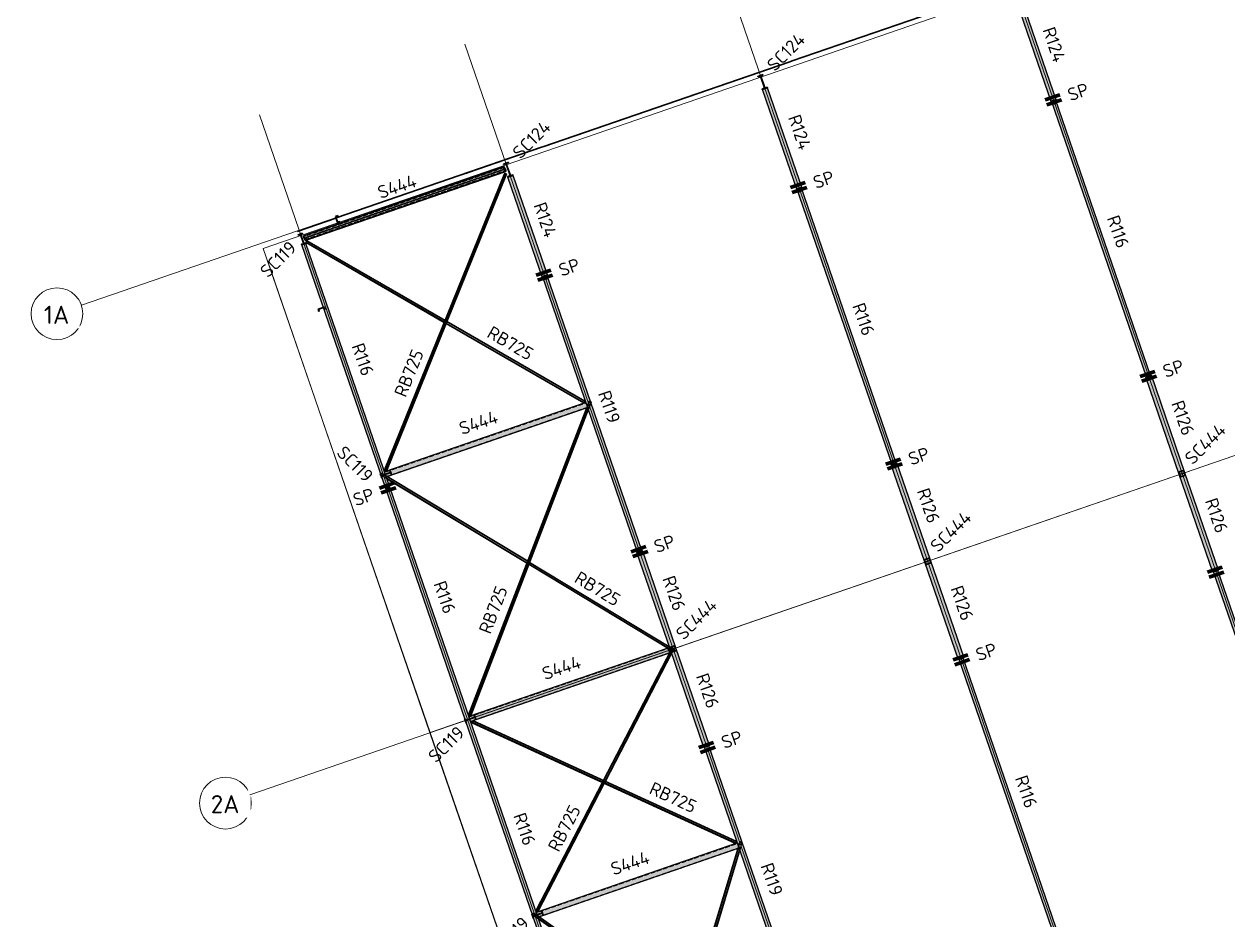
# Model space of a CAD drawing. Header units: millimetres. Extents: x 665 to 159342, y 5858 to 4035990.
# Drawn here: x 23272 to 69796, y 3969070 to 4003683 of the extents above; entities that cross this region are included whole.
import ezdxf

# ---------------------------------------------------------------- set-up
doc = ezdxf.new("R2010")
doc.units = ezdxf.units.MM
doc.linetypes.add('Dash', pattern=[7, 5, -2])
doc.linetypes.add('Hidden Half', pattern=[3, 2, -1])
for name, color, linetype, lineweight in [('A-270-M_ROOF', 132, 'Continuous', 13), ('S-280-A_COLUMN', 171, 'Continuous', 18), ('S-280-A_STRUCT_FRAME', 2, 'Continuous', 18), ('S-280-M_COLUMN', 52, 'Continuous', 13), ('S-280-M_STRUCT_FRAME', 12, 'Continuous', 13), ('S-280-MH_COLUMN', 52, 'Hidden Half', 13), ('Z-000-T_TEXT', 131, 'Continuous', 25), ('Z-030-M_GRID', 191, 'Continuous', 13), ('Z-033_T_GRIDREF', 31, 'Continuous', 13)]:
    doc.layers.add(name, color=color, linetype=linetype, lineweight=lineweight)
doc.styles.add('ISOCPEUR_2', font='isocpeur.ttf', dxfattribs={"height": 700})
doc.styles.add('ISOCPEUR_3', font='isocpeur.ttf', dxfattribs={"height": 500})

# ---------------------------------------------------------------- blocks, each defined once
blk = doc.blocks.new('25021-APA-ZZ-ZZ-M3-AR-000001_V3_rvt-1-S6_001 - UPPER ROOF FRAMING - PART 1')
at = {"layer": 'A-270-M_ROOF', "color": 253, "lineweight": 5}
for p, q in [((-2353802, 4031403), (-2459471, 3995017)), ((-2347724, 4012564), (-2453017, 3976308)), ((-2453017, 3976308), (-2459471, 3995017)), ((-2459310, 3994552), (-2453027, 3976305)), ((-2453017, 3976308), (-2453027, 3976305)), ((-2453027, 3976305), (-2446584, 3957592)), ((-2453017, 3976308), (-2446563, 3957599))]:
    blk.add_line(p, q, dxfattribs=at)
blk = doc.blocks.new('NRP_Framing-Steel-SHS - S444 - 200x200x6_0SHS-3929334-S6_001 - UPPER ROOF FRAMING - PART 1')
at = {"layer": 'S-280-M_STRUCT_FRAME', "linetype": 'Dash', "lineweight": 25}
for p, q in [((4112.5, 94), (-4097.5, 94)), ((4112.5, -94), (-4097.5, -94))]:
    blk.add_line(p, q, dxfattribs=at)
blk = doc.blocks.new('NRP_Framing-Steel-SHS - S444 - 200x200x6_0SHS-4110974-S6_001 - UPPER ROOF FRAMING - PART 1')
at = {"layer": 'S-280-M_STRUCT_FRAME', "linetype": 'Dash', "lineweight": 25}
for p, q in [((4114, 94), (-4014, 94)), ((4114, -94), (-4014, -94))]:
    blk.add_line(p, q, dxfattribs=at)
blk = doc.blocks.new('NRP_Framing-Steel-SHS - S444 - 200x200x6_0SHS-3929460-S6_001 - UPPER ROOF FRAMING - PART 1')
at = {"layer": 'S-280-M_STRUCT_FRAME', "linetype": 'Dash', "lineweight": 25}
for p, q in [((4116, 94), (-4113, 94)), ((4116, -94), (-4113, -94))]:
    blk.add_line(p, q, dxfattribs=at)
blk = doc.blocks.new('NRP_Framing-Steel-SHS - S444 - 200x200x6_0SHS-3929506-S6_001 - UPPER ROOF FRAMING - PART 1')
at = {"layer": 'S-280-M_STRUCT_FRAME', "linetype": 'Dash', "lineweight": 25}
for p, q in [((4116, 94), (-4113, 94)), ((4116, -94), (-4113, -94))]:
    blk.add_line(p, q, dxfattribs=at)
blk = doc.blocks.new('NRP_Framing-Steel-EA - RB725 - 75x75x8EA-4110800-S6_001 - UPPER ROOF FRAMING - PART 1')
at = {"layer": 'S-280-M_STRUCT_FRAME', "linetype": 'Dash', "lineweight": 35}
for points in [[(-2451391, 3976688), (-2451387, 3976696), (-2451389, 3976701), (-2451393, 3976695)], [(-2441207, 3972029), (-2441204, 3972036), (-2451387, 3976696), (-2451391, 3976688), (-2441237, 3972043)], [(-2441204, 3972036), (-2441208, 3972043), (-2451389, 3976701), (-2451385, 3976695), (-2441216, 3972042)], [(-2441206, 3972042), (-2441178, 3972102), (-2451361, 3976762), (-2451387, 3976700), (-2441208, 3972043)], [(-2441178, 3972102), (-2441178, 3972103), (-2442414, 3972668)]]:
    blk.add_hatch(color=132, dxfattribs=at).paths.add_polyline_path(points)
at = {"layer": 'S-280-M_STRUCT_FRAME', "color": 133, "lineweight": 35}
for p, q in [((-2451361, 3976763), (-2451393, 3976695)), ((-2451393, 3976695), (-2451391, 3976688)), ((-2451391, 3976688), (-2451387, 3976696)), ((-2451391, 3976688), (-2441207, 3972029)), ((-2451389, 3976701), (-2451361, 3976762)), ((-2451387, 3976696), (-2451389, 3976701)), ((-2451389, 3976701), (-2441206, 3972042)), ((-2451387, 3976696), (-2441204, 3972036)), ((-2451361, 3976762), (-2451361, 3976763)), ((-2451361, 3976763), (-2441178, 3972103)), ((-2451361, 3976762), (-2441178, 3972102)), ((-2441204, 3972036), (-2441207, 3972029)), ((-2441178, 3972102), (-2441206, 3972042)), ((-2441206, 3972042), (-2441204, 3972036)), ((-2441178, 3972103), (-2441178, 3972102))]:
    blk.add_line(p, q, dxfattribs=at)
blk = doc.blocks.new('NRP_Framing-Steel-EA - RB725 - 75x75x8EA-3939827-S6_001 - UPPER ROOF FRAMING - PART 1')
at = {"layer": 'S-280-M_STRUCT_FRAME', "linetype": 'Dash', "lineweight": 35}
for points in [[(-2454778, 3986447), (-2450130, 3997922), (-2450137, 3997925), (-2454785, 3986450), (-2454781, 3986448)], [(-2454776, 3986442), (-2450128, 3997916), (-2450130, 3997922), (-2454777, 3986444)], [(-2454714, 3986417), (-2450066, 3997891), (-2450128, 3997916), (-2454776, 3986442)], [(-2454714, 3986416), (-2454714, 3986417), (-2454776, 3986442), (-2454778, 3986447), (-2454785, 3986450), (-2454781, 3986443)]]:
    blk.add_hatch(color=132, dxfattribs=at).paths.add_polyline_path(points)
at = {"layer": 'S-280-M_STRUCT_FRAME', "color": 133, "lineweight": 35}
for p, q in [((-2450137, 3997925), (-2454785, 3986450)), ((-2450130, 3997922), (-2454778, 3986447)), ((-2450128, 3997916), (-2454776, 3986442)), ((-2450066, 3997891), (-2454714, 3986416)), ((-2450066, 3997891), (-2454714, 3986417)), ((-2450137, 3997925), (-2450130, 3997922)), ((-2450130, 3997922), (-2450128, 3997916)), ((-2450128, 3997916), (-2450066, 3997891)), ((-2450066, 3997891), (-2450066, 3997891)), ((-2454778, 3986447), (-2454785, 3986450)), ((-2454785, 3986450), (-2454783, 3986444)), ((-2454783, 3986444), (-2454714, 3986416)), ((-2454776, 3986442), (-2454778, 3986447)), ((-2454714, 3986417), (-2454776, 3986442)), ((-2454714, 3986416), (-2454714, 3986417))]:
    blk.add_line(p, q, dxfattribs=at)
blk = doc.blocks.new('NRP_Framing-Steel-Purlin Z - G914 - EZ250-15-4112725-S6_001 - UPPER ROOF FRAMING - PART 1')
at = {"layer": 'S-280-M_STRUCT_FRAME', "color": 150, "lineweight": 35}
for p, q in [((-2448721, 3998924), (-2456658, 3996191)), ((-2448626, 3998957), (-2448721, 3998924))]:
    blk.add_line(p, q, dxfattribs=at)
blk = doc.blocks.new('NRP_Framing-Steel-Purlin Z - G914 - EZ250-15-4111503-S6_001 - UPPER ROOF FRAMING - PART 1')
at = {"layer": 'S-280-M_STRUCT_FRAME', "color": 150, "lineweight": 35}
blk.add_line((-2456631, 3996200), (-2458161, 3995673), dxfattribs=at)
blk = doc.blocks.new('NRP_Framing-Steel-Purlin Z - G914 - EZ250-15-4112783-S6_001 - UPPER ROOF FRAMING - PART 1')
at = {"layer": 'S-280-M_STRUCT_FRAME', "color": 150, "lineweight": 35}
for p, q in [((-2439124, 4002229), (-2448626, 3998957)), ((-2439029, 4002261), (-2439124, 4002229)), ((-2448721, 3998924), (-2451552, 3997949)), ((-2451552, 3997949), (-2451647, 3997916))]:
    blk.add_line(p, q, dxfattribs=at)
blk = doc.blocks.new('NRP_Framing-Steel-Purlin Z - G914 - EZ250-15-4112850-S6_001 - UPPER ROOF FRAMING - PART 1')
at = {"layer": 'S-280-M_STRUCT_FRAME', "color": 150, "lineweight": 35}
for p, q in [((-2429527, 4005533), (-2439029, 4002261)), ((-2429432, 4005566), (-2429527, 4005533)), ((-2439124, 4002229), (-2441483, 4001416)), ((-2441483, 4001416), (-2441577, 4001384))]:
    blk.add_line(p, q, dxfattribs=at)
blk = doc.blocks.new('NRP_Framing-Steel-EA - RB725 - 75x75x8EA-3940433-S6_001 - UPPER ROOF FRAMING - PART 1')
at = {"layer": 'S-280-M_STRUCT_FRAME', "linetype": 'Dash', "lineweight": 35}
for points in [[(-2437452, 3961094), (-2437413, 3961148), (-2448813, 3969189), (-2448855, 3969174), (-2448839, 3969125), (-2437670, 3961248)], [(-2437450, 3961088), (-2437452, 3961094), (-2448839, 3969125), (-2448837, 3969119), (-2437457, 3961094)], [(-2437454, 3961082), (-2437450, 3961088), (-2448837, 3969119), (-2448833, 3969106), (-2437690, 3961248)], [(-2437413, 3961148), (-2437413, 3961149), (-2437554, 3961248)]]:
    blk.add_hatch(color=132, dxfattribs=at).paths.add_polyline_path(points)
at = {"layer": 'S-280-M_STRUCT_FRAME', "color": 133, "linetype": 'Dash', "lineweight": 35}
for p, q in [((-2449023, 3969337), (-2449066, 3969276)), ((-2449066, 3969276), (-2449064, 3969269)), ((-2449064, 3969269), (-2449059, 3969276)), ((-2449064, 3969269), (-2448833, 3969106)), ((-2449061, 3969281), (-2449022, 3969336)), ((-2449059, 3969276), (-2449061, 3969281)), ((-2449061, 3969281), (-2448839, 3969125)), ((-2449059, 3969276), (-2448837, 3969119)), ((-2449022, 3969336), (-2449023, 3969337)), ((-2449023, 3969337), (-2448813, 3969189)), ((-2449022, 3969336), (-2448814, 3969189))]:
    blk.add_line(p, q, dxfattribs=at)
at = {"layer": 'S-280-M_STRUCT_FRAME', "color": 133, "lineweight": 35}
for p, q in [((-2448839, 3969125), (-2437452, 3961094)), ((-2448837, 3969119), (-2437450, 3961088)), ((-2448833, 3969106), (-2437454, 3961082)), ((-2448813, 3969189), (-2437413, 3961149)), ((-2448813, 3969189), (-2437413, 3961148)), ((-2437450, 3961088), (-2437454, 3961082)), ((-2437413, 3961148), (-2437452, 3961094)), ((-2437452, 3961094), (-2437450, 3961088)), ((-2437413, 3961149), (-2437413, 3961148))]:
    blk.add_line(p, q, dxfattribs=at)
blk = doc.blocks.new('NRP_Framing-Steel-EA - RB725 - 75x75x8EA-4109985-S6_001 - UPPER ROOF FRAMING - PART 1')
at = {"layer": 'S-280-M_STRUCT_FRAME', "linetype": 'Dash', "lineweight": 35}
h = blk.add_hatch(color=132, dxfattribs=at)
h.paths.add_polyline_path([(-2445084, 3958437), (-2443086, 3965053), (-2443150, 3965099), (-2445156, 3958458), (-2445125, 3958449)])
h.paths.add_polyline_path([(-2443062, 3965133), (-2441052, 3971787), (-2441075, 3971853), (-2441114, 3971840), (-2443126, 3965178)])
at = {"layer": 'S-280-M_STRUCT_FRAME', "color": 133, "lineweight": 35}
for p, q in [((-2441115, 3971840), (-2443127, 3965178)), ((-2441114, 3971840), (-2443126, 3965178)), ((-2443062, 3965132), (-2441052, 3971787)), ((-2443150, 3965099), (-2445156, 3958458)), ((-2443151, 3965099), (-2445156, 3958459)), ((-2445084, 3958437), (-2443086, 3965053)), ((-2445156, 3958458), (-2445156, 3958459)), ((-2445084, 3958437), (-2445156, 3958458))]:
    blk.add_line(p, q, dxfattribs=at)
at = {"layer": 'S-280-M_STRUCT_FRAME', "color": 133, "linetype": 'Dash', "lineweight": 35}
for p, q in [((-2441040, 3972086), (-2441115, 3971840)), ((-2441040, 3972085), (-2441114, 3971840)), ((-2441052, 3971787), (-2440968, 3972064)), ((-2440976, 3972067), (-2441040, 3972086)), ((-2441040, 3972086), (-2441040, 3972085)), ((-2441040, 3972085), (-2440968, 3972064)), ((-2440978, 3972072), (-2440979, 3972068)), ((-2440970, 3972070), (-2440978, 3972072)), ((-2440978, 3972072), (-2440976, 3972067)), ((-2440968, 3972064), (-2440970, 3972070)), ((-2443127, 3965178), (-2443151, 3965099)), ((-2443126, 3965178), (-2443150, 3965099)), ((-2443086, 3965053), (-2443062, 3965132))]:
    blk.add_line(p, q, dxfattribs=at)
blk = doc.blocks.new('NRP_Framing-Steel-EA - RB725 - 75x75x8EA-3940237-S6_001 - UPPER ROOF FRAMING - PART 1')
at = {"layer": 'S-280-M_STRUCT_FRAME', "linetype": 'Dash', "lineweight": 35}
h = blk.add_hatch(color=132, dxfattribs=at)
h.paths.add_polyline_path([(-2448863, 3969393), (-2446291, 3974355), (-2446359, 3974386), (-2448929, 3969427), (-2448920, 3969423)])
h.paths.add_polyline_path([(-2446254, 3974426), (-2443690, 3979373), (-2443724, 3979471), (-2446322, 3974457)])
at = {"layer": 'S-280-M_STRUCT_FRAME', "color": 133, "linetype": 'Dash', "lineweight": 35}
for p, q in [((-2443628, 3979656), (-2443724, 3979471)), ((-2443628, 3979655), (-2443724, 3979471)), ((-2443569, 3979625), (-2443628, 3979656)), ((-2443628, 3979656), (-2443628, 3979655)), ((-2443628, 3979655), (-2443562, 3979621)), ((-2443690, 3979373), (-2443562, 3979621)), ((-2443571, 3979631), (-2443573, 3979627)), ((-2443564, 3979627), (-2443571, 3979631)), ((-2443571, 3979631), (-2443569, 3979625)), ((-2443562, 3979621), (-2443564, 3979627)), ((-2446323, 3974457), (-2446359, 3974386)), ((-2446323, 3974456), (-2446359, 3974386)), ((-2446291, 3974355), (-2446254, 3974425))]:
    blk.add_line(p, q, dxfattribs=at)
at = {"layer": 'S-280-M_STRUCT_FRAME', "color": 133, "lineweight": 35}
for p, q in [((-2443724, 3979471), (-2446323, 3974456)), ((-2443724, 3979471), (-2446323, 3974457)), ((-2446254, 3974425), (-2443690, 3979373)), ((-2446359, 3974386), (-2448929, 3969427)), ((-2446359, 3974386), (-2448929, 3969428)), ((-2448863, 3969393), (-2446291, 3974355)), ((-2448929, 3969427), (-2448929, 3969428)), ((-2448863, 3969393), (-2448929, 3969427))]:
    blk.add_line(p, q, dxfattribs=at)
blk = doc.blocks.new('NRP_Framing-Steel-EA - RB725 - 75x75x8EA-3939754-S6_001 - UPPER ROOF FRAMING - PART 1')
at = {"layer": 'S-280-M_STRUCT_FRAME', "linetype": 'Dash', "lineweight": 35}
h = blk.add_hatch(color=132, dxfattribs=at)
h.paths.add_polyline_path([(-2447078, 3989052), (-2447041, 3989117), (-2452375, 3992190), (-2452403, 3992120), (-2447095, 3989062)])
h.paths.add_polyline_path([(-2452472, 3992160), (-2452444, 3992230), (-2457781, 3995304), (-2457818, 3995240), (-2454577, 3993372)])
h = blk.add_hatch(color=132, dxfattribs=at)
h.paths.add_polyline_path([(-2447078, 3989051), (-2447078, 3989052), (-2447096, 3989062)])
h.paths.add_polyline_path([(-2452473, 3992159), (-2452472, 3992160), (-2454567, 3993366)])
for points in [[(-2447078, 3989051), (-2447044, 3989109), (-2447043, 3989104), (-2447039, 3989111), (-2447042, 3989115), (-2447078, 3989052)], [(-2447043, 3989104), (-2447044, 3989109), (-2447044, 3989105)]]:
    blk.add_hatch(color=132, dxfattribs=at).paths.add_polyline_path(points)
at = {"layer": 'S-280-M_STRUCT_FRAME', "color": 133, "lineweight": 35}
for p, q in [((-2457818, 3995240), (-2457781, 3995304)), ((-2457818, 3995239), (-2457818, 3995240)), ((-2457818, 3995240), (-2452472, 3992160)), ((-2457818, 3995239), (-2452473, 3992159)), ((-2452444, 3992230), (-2457781, 3995304)), ((-2452404, 3992120), (-2447078, 3989052)), ((-2452404, 3992120), (-2447078, 3989051)), ((-2447041, 3989117), (-2452375, 3992190)), ((-2447041, 3989117), (-2447078, 3989052)), ((-2447078, 3989051), (-2447044, 3989109)), ((-2447078, 3989052), (-2447078, 3989051)), ((-2447047, 3989106), (-2447043, 3989104)), ((-2447044, 3989109), (-2447043, 3989104)), ((-2447043, 3989104), (-2447039, 3989111)), ((-2447039, 3989111), (-2447041, 3989117))]:
    blk.add_line(p, q, dxfattribs=at)
at = {"layer": 'S-280-M_STRUCT_FRAME', "color": 133, "linetype": 'Dash', "lineweight": 35}
for p, q in [((-2452375, 3992190), (-2452444, 3992230)), ((-2452473, 3992159), (-2452404, 3992120)), ((-2452472, 3992160), (-2452404, 3992120))]:
    blk.add_line(p, q, dxfattribs=at)
blk = doc.blocks.new('NRP_Framing-Steel-EA - RB725 - 75x75x8EA-4110950-S6_001 - UPPER ROOF FRAMING - PART 1')
at = {"layer": 'S-280-M_STRUCT_FRAME', "linetype": 'Dash', "lineweight": 35}
h = blk.add_hatch(color=132, dxfattribs=at)
h.paths.add_polyline_path([(-2451465, 3976948), (-2451462, 3976949), (-2446909, 3988796), (-2446935, 3988873), (-2446953, 3988866), (-2451525, 3976971), (-2451493, 3976958)])
h.paths.add_polyline_path([(-2446809, 3989055), (-2446795, 3989091), (-2446826, 3989102)])
h = blk.add_hatch(color=132, dxfattribs=at)
h.paths.add_polyline_path([(-2451527, 3976976), (-2446958, 3988865), (-2446968, 3988861), (-2451534, 3976979)])
h.paths.add_polyline_path([(-2446944, 3988900), (-2446944, 3988900), (-2446948, 3988912)])
h = blk.add_hatch(color=132, dxfattribs=at)
h.paths.add_polyline_path([(-2451525, 3976971), (-2446953, 3988866), (-2446958, 3988865), (-2451527, 3976976), (-2451525, 3976971)])
h.paths.add_polyline_path([(-2446943, 3988894), (-2446942, 3988895), (-2446944, 3988900)])
for points in [[(-2451462, 3976949), (-2451461, 3976949), (-2450966, 3978239)], [(-2451466, 3976948), (-2451465, 3976948), (-2451525, 3976971), (-2451527, 3976976), (-2451534, 3976979), (-2451532, 3976973), (-2451493, 3976958)]]:
    blk.add_hatch(color=132, dxfattribs=at).paths.add_polyline_path(points)
at = {"layer": 'S-280-M_STRUCT_FRAME', "color": 133, "linetype": 'Dash', "lineweight": 35}
for p, q in [((-2446867, 3989123), (-2446968, 3988862)), ((-2446860, 3989120), (-2446958, 3988865)), ((-2446858, 3989115), (-2446953, 3988867)), ((-2446809, 3989055), (-2446909, 3988796)), ((-2446809, 3989054), (-2446908, 3988796)), ((-2446867, 3989123), (-2446860, 3989120)), ((-2446860, 3989120), (-2446858, 3989115)), ((-2446858, 3989115), (-2446826, 3989102)), ((-2451466, 3976948), (-2451462, 3976946)), ((-2451463, 3976947), (-2451465, 3976948)), ((-2451462, 3976949), (-2451463, 3976947)), ((-2451462, 3976946), (-2451463, 3976947)), ((-2451461, 3976949), (-2451462, 3976946))]:
    blk.add_line(p, q, dxfattribs=at)
at = {"layer": 'S-280-M_STRUCT_FRAME', "color": 133, "lineweight": 35}
for p, q in [((-2446826, 3989102), (-2446795, 3989091)), ((-2446795, 3989091), (-2446809, 3989055)), ((-2446795, 3989090), (-2446809, 3989054)), ((-2446795, 3989091), (-2446795, 3989090)), ((-2446968, 3988861), (-2451534, 3976979)), ((-2446958, 3988865), (-2451527, 3976976)), ((-2446953, 3988866), (-2451525, 3976971)), ((-2446909, 3988796), (-2451462, 3976949)), ((-2446908, 3988796), (-2451461, 3976949)), ((-2451527, 3976976), (-2451534, 3976979)), ((-2451534, 3976979), (-2451532, 3976973)), ((-2451532, 3976973), (-2451466, 3976948)), ((-2451525, 3976971), (-2451527, 3976976)), ((-2451465, 3976948), (-2451525, 3976971))]:
    blk.add_line(p, q, dxfattribs=at)
blk = doc.blocks.new('NRP_Framing-Steel-EA - RB725 - 75x75x8EA-3939876-S6_001 - UPPER ROOF FRAMING - PART 1')
at = {"layer": 'S-280-M_STRUCT_FRAME', "linetype": 'Dash', "lineweight": 35}
h = blk.add_hatch(color=132, dxfattribs=at)
h.paths.add_polyline_path([(-2443740, 3979518), (-2443778, 3979628), (-2449180, 3982885), (-2449207, 3982814), (-2443775, 3979539)])
h.paths.add_polyline_path([(-2449276, 3982855), (-2449249, 3982926), (-2454686, 3986204), (-2454716, 3986194), (-2454691, 3986120), (-2450536, 3983615)])
h.paths.add_polyline_path([(-2454919, 3986257), (-2454938, 3986312), (-2454957, 3986280)])
h = blk.add_hatch(color=132, dxfattribs=at)
h.paths.add_polyline_path([(-2443740, 3979517), (-2443740, 3979518), (-2443775, 3979538)])
h.paths.add_polyline_path([(-2449276, 3982855), (-2449276, 3982855), (-2450537, 3983615)])
h.paths.add_polyline_path([(-2454919, 3986257), (-2454919, 3986257), (-2454957, 3986279)])
at = {"layer": 'S-280-M_STRUCT_FRAME', "color": 133, "lineweight": 35}
for p, q in [((-2454957, 3986280), (-2454938, 3986312)), ((-2454957, 3986279), (-2454957, 3986280)), ((-2454957, 3986280), (-2454919, 3986257)), ((-2454957, 3986279), (-2454919, 3986257)), ((-2449249, 3982926), (-2454686, 3986204)), ((-2454691, 3986120), (-2449276, 3982855)), ((-2454691, 3986119), (-2449276, 3982855)), ((-2449208, 3982814), (-2443740, 3979518)), ((-2449208, 3982814), (-2443740, 3979517)), ((-2443778, 3979628), (-2449180, 3982885))]:
    blk.add_line(p, q, dxfattribs=at)
at = {"layer": 'S-280-M_STRUCT_FRAME', "color": 133, "linetype": 'Dash', "lineweight": 35}
for p, q in [((-2454938, 3986312), (-2454918, 3986344)), ((-2454919, 3986257), (-2454691, 3986120)), ((-2454919, 3986257), (-2454691, 3986119)), ((-2454686, 3986204), (-2454918, 3986344)), ((-2449180, 3982885), (-2449249, 3982926)), ((-2449276, 3982855), (-2449208, 3982814)), ((-2449276, 3982855), (-2449208, 3982814)), ((-2443588, 3979513), (-2443778, 3979628)), ((-2443740, 3979518), (-2443627, 3979449)), ((-2443740, 3979517), (-2443626, 3979449)), ((-2443588, 3979513), (-2443627, 3979449)), ((-2443627, 3979449), (-2443626, 3979449)), ((-2443626, 3979449), (-2443592, 3979506)), ((-2443594, 3979503), (-2443590, 3979500)), ((-2443592, 3979506), (-2443590, 3979500)), ((-2443590, 3979500), (-2443586, 3979507)), ((-2443586, 3979507), (-2443588, 3979513))]:
    blk.add_line(p, q, dxfattribs=at)
blk = doc.blocks.new('NRP_Framing-Steel-EA - WB725 - 75x75x8EA-3946786-S6_001 - UPPER ROOF FRAMING - PART 1')
at = {"layer": 'S-280-M_STRUCT_FRAME', "linetype": 'Dash', "lineweight": 25}
for points in [[(-2457903, 3995408), (-2457887, 3995414), (-2457889, 3995421), (-2457899, 3995418), (-2457921, 3995481), (-2457927, 3995479), (-2457917, 3995450)], [(-2457899, 3995418), (-2457889, 3995421), (-2457911, 3995484), (-2457921, 3995481), (-2457903, 3995427)]]:
    blk.add_hatch(color=256, dxfattribs=at).paths.add_polyline_path(points)
for p, q in [((-2457911, 3995484), (-2450205, 3998138)), ((-2457850, 3995435), (-2450134, 3998091)), ((-2457848, 3995427), (-2450132, 3998084)), ((-2450205, 3998138), (-2450183, 3998074)), ((-2450134, 3998091), (-2450132, 3998084)), ((-2457850, 3995435), (-2457889, 3995421)), ((-2457887, 3995414), (-2457848, 3995427)), ((-2457848, 3995427), (-2457850, 3995435))]:
    blk.add_line(p, q, dxfattribs=at)
at = {"layer": 'S-280-M_STRUCT_FRAME', "lineweight": 25}
for p, q in [((-2457921, 3995481), (-2457927, 3995479)), ((-2457927, 3995479), (-2457903, 3995408)), ((-2457921, 3995481), (-2457911, 3995484)), ((-2457899, 3995418), (-2457921, 3995481)), ((-2457903, 3995408), (-2457887, 3995414)), ((-2457889, 3995421), (-2457899, 3995418))]:
    blk.add_line(p, q, dxfattribs=at)
blk = doc.blocks.new('NRP_Framing-Steel-EA - WB725 - 75x75x8EA-3946784-S6_001 - UPPER ROOF FRAMING - PART 1')
at = {"layer": 'S-280-M_STRUCT_FRAME', "linetype": 'Dash', "lineweight": 25}
for points in [[(-2450090, 3998019), (-2450084, 3998021), (-2450108, 3998092), (-2450124, 3998086), (-2450121, 3998079), (-2450112, 3998082), (-2450092, 3998024)], [(-2450100, 3998016), (-2450090, 3998019), (-2450112, 3998082), (-2450121, 3998079), (-2450108, 3998041)]]:
    blk.add_hatch(color=256, dxfattribs=at).paths.add_polyline_path(points)
for p, q in [((-2450161, 3998065), (-2457877, 3995409)), ((-2450100, 3998016), (-2457806, 3995362)), ((-2450164, 3998073), (-2450161, 3998065)), ((-2450161, 3998065), (-2450121, 3998079)), ((-2450124, 3998086), (-2450131, 3998084)), ((-2457877, 3995409), (-2457879, 3995416)), ((-2457806, 3995362), (-2457827, 3995425))]:
    blk.add_line(p, q, dxfattribs=at)
at = {"layer": 'S-280-M_STRUCT_FRAME', "lineweight": 25}
for p, q in [((-2450108, 3998092), (-2450124, 3998086)), ((-2450121, 3998079), (-2450112, 3998082)), ((-2450112, 3998082), (-2450090, 3998019)), ((-2450084, 3998021), (-2450108, 3998092)), ((-2450090, 3998019), (-2450100, 3998016)), ((-2450090, 3998019), (-2450084, 3998021))]:
    blk.add_line(p, q, dxfattribs=at)
blk = doc.blocks.new('Grid - NRP_Grid-Head-320187-S6_001 - UPPER ROOF FRAMING - PART 1')
at = {"layer": 'Z-033_T_GRIDREF'}
blk.add_circle((0, 0), 5, dxfattribs=at)
blk = doc.blocks.new('NRP_Splice _v3_ - NRP_Splice-3209833-S6_001 - UPPER ROOF FRAMING - PART 1')
at = {"layer": 'Z-000-T_TEXT', "lineweight": 70}
for p, q in [((-0.5, 1.5), (-0.5, -1.5)), ((-0.5, 1.5), (-0.5, -1.5)), ((0.5, 1.5), (0.5, -1.5)), ((0.5, -1.5), (0.5, 1.5))]:
    blk.add_line(p, q, dxfattribs=at)
blk = doc.blocks.new('NRP_Splice _v3_ - NRP_Splice-3927024-S6_001 - UPPER ROOF FRAMING - PART 1')
at = {"layer": 'Z-000-T_TEXT', "lineweight": 70}
for p, q in [((-0.5, -1.5), (-0.5, 1.5)), ((-0.5, 1.5), (-0.5, -1.5)), ((0.5, -1.5), (0.5, 1.5)), ((0.5, -1.5), (0.5, 1.5))]:
    blk.add_line(p, q, dxfattribs=at)

msp = doc.modelspace()

# ---------------------------------------------------------------- hatches: boundary and pattern name
at = {"layer": 'S-280-M_STRUCT_FRAME', "lineweight": 5}
for points in [[(61837, 4004606), (61639, 4004538), (62990, 4000617), (63187, 4000685)], [(53156, 3997231), (53354, 3997299), (52004, 4001220), (51806, 4001152), (52611, 3998815)], [(66647, 3990053), (66809, 3990109), (63137, 4000772), (62975, 4000716), (65182, 3994307)], [(63004, 4000574), (63022, 4000580), (63008, 4000622), (62990, 4000615)], [(63184, 4000636), (63202, 4000642), (63187, 4000683), (63170, 4000676), (63179, 4000651)], [(63202, 4000641), (63202, 4000642), (63187, 4000636)], [(34132, 3995319), (41895, 3997992), (41830, 3998181), (34067, 3995508)], [(43323, 3993845), (43520, 3993913), (42170, 3997834), (41973, 3997766), (43164, 3994307)], [(56814, 3986667), (56975, 3986723), (53304, 3997386), (53142, 3997330), (54183, 3994307)], [(53171, 3997188), (53189, 3997194), (53175, 3997236), (53157, 3997230)], [(53350, 3997250), (53368, 3997256), (53354, 3997297), (53337, 3997290), (53345, 3997265)], [(53369, 3997255), (53368, 3997256), (53354, 3997250)], [(37247, 3985734), (37409, 3985789), (34165, 3995210), (34004, 3995154), (36136, 3988961)], [(46977, 3983280), (47145, 3983338), (43474, 3994001), (43305, 3993943), (46862, 3983615)], [(43337, 3993802), (43352, 3993807), (43338, 3993849), (43323, 3993844)], [(43520, 3993865), (43535, 3993870), (43520, 3993911), (43506, 3993906), (43516, 3993879)], [(43535, 3993869), (43535, 3993870), (43521, 3993864)], [(66836, 3990118), (66620, 3990043), (67917, 3986276), (68133, 3986350)], [(37270, 3986194), (45051, 3988873), (44986, 3989062), (37205, 3986383), (37259, 3986226)], [(58084, 3982890), (58300, 3982964), (57002, 3986732), (56787, 3986657), (57835, 3983615)], [(69215, 3982509), (69430, 3982583), (68133, 3986350), (67917, 3986276), (68834, 3983615)], [(67917, 3986276), (67917, 3986276)], [(68133, 3986350), (68133, 3986350)], [(40331, 3976777), (40493, 3976833), (37409, 3985789), (37247, 3985733), (37977, 3983615)], [(47169, 3983346), (46954, 3983271), (48251, 3979504), (48466, 3979578)], [(59381, 3979123), (59597, 3979197), (58300, 3982964), (58084, 3982890)], [(58300, 3982964), (58300, 3982964)], [(58084, 3982890), (58084, 3982890)], [(72951, 3971745), (73113, 3971801), (69404, 3982573), (69242, 3982517), (72546, 3972923)], [(69404, 3982573), (69334, 3982550), (69328, 3982548)], [(40526, 3976738), (48211, 3979384), (48146, 3979573), (40461, 3976927), (40493, 3976833)], [(49548, 3975737), (49764, 3975811), (48466, 3979578), (48251, 3979504), (48676, 3978269)], [(48251, 3979504), (48251, 3979504)], [(48466, 3979578), (48466, 3979578)], [(63118, 3968359), (63279, 3968415), (59570, 3979187), (59409, 3979131), (61546, 3972923)], [(59570, 3979187), (59501, 3979164), (59495, 3979162)], [(43415, 3967821), (43577, 3967876), (40493, 3976833), (40331, 3976777), (41659, 3972923)], [(53281, 3964972), (53449, 3965030), (49740, 3975802), (49572, 3975744), (51427, 3970355)], [(49740, 3975802), (49676, 3975781), (49670, 3975779)], [(43131, 3969174), (50911, 3971853), (50846, 3972043), (43066, 3969363), (43114, 3969222)]]:
    msp.add_hatch(color=256, dxfattribs=at).paths.add_polyline_path(points)
at = {"layer": 'S-280-M_STRUCT_FRAME'}
for points in [[(69404, 3982573), (69403, 3982574), (69334, 3982550)], [(59570, 3979187), (59570, 3979188), (59501, 3979164)], [(49740, 3975802), (49740, 3975803), (49676, 3975781)]]:
    msp.add_hatch(color=256, dxfattribs=at).paths.add_polyline_path(points)

# ---------------------------------------------------------------- linework, layer by layer
at = {"layer": 'S-280-M_COLUMN', "lineweight": 35}
for p, q in [((51630, 4001662), (51828, 4001730)), ((51635, 4001649), (51630, 4001662)), ((51716, 4001677), (51635, 4001649)), ((51888, 4001220), (51734, 4001668)), ((51743, 4001671), (51897, 4001223)), ((51832, 4001717), (51751, 4001689)), ((51828, 4001730), (51832, 4001717)), ((51798, 4001175), (51879, 4001203)), ((51802, 4001162), (51798, 4001175)), ((52000, 4001230), (51802, 4001162)), ((51915, 4001215), (51996, 4001243)), ((51996, 4001243), (52000, 4001230)), ((41797, 3998276), (41995, 3998344)), ((41801, 3998263), (41797, 3998276)), ((41882, 3998291), (41801, 3998263)), ((42054, 3997834), (41900, 3998282)), ((41909, 3998285), (42064, 3997837)), ((41999, 3998331), (41918, 3998303)), ((41995, 3998344), (41999, 3998331)), ((41965, 3997789), (42046, 3997817)), ((42167, 3997844), (41969, 3997776)), ((42081, 3997829), (42162, 3997857)), ((42162, 3997857), (42167, 3997844)), ((41969, 3997776), (41965, 3997789)), ((35307, 3996252), (35392, 3996282)), ((35388, 3996016), (35307, 3996252)), ((35323, 3996229), (35387, 3996044)), ((35397, 3996267), (35330, 3996245)), ((35473, 3996045), (35388, 3996016)), ((35392, 3996282), (35397, 3996267)), ((35402, 3996037), (35468, 3996059)), ((35468, 3996059), (35473, 3996045)), ((33865, 3995544), (34034, 3995602)), ((33869, 3995534), (33865, 3995544)), ((33939, 3995558), (33869, 3995534)), ((34070, 3995213), (33953, 3995551)), ((33960, 3995554), (34077, 3995215)), ((34037, 3995592), (33967, 3995568)), ((34034, 3995602), (34037, 3995592)), ((33993, 3995174), (34063, 3995198)), ((33997, 3995164), (33993, 3995174)), ((34165, 3995222), (33997, 3995164)), ((34091, 3995208), (34161, 3995232)), ((34161, 3995232), (34165, 3995222)), ((34637, 3992669), (34836, 3992737)), ((34838, 3992730), (34665, 3992670)), ((34666, 3992584), (34637, 3992669)), ((34658, 3992655), (34680, 3992589)), ((34680, 3992589), (34666, 3992584)), ((37037, 3986313), (37047, 3986316)), ((37041, 3986300), (37037, 3986313)), ((37095, 3986145), (37053, 3986265)), ((37105, 3986148), (37095, 3986145)), ((40293, 3976858), (40302, 3976861)), ((40351, 3976690), (40293, 3976858)), ((40360, 3976693), (40351, 3976690)), ((42897, 3969294), (42907, 3969297)), ((42955, 3969125), (42897, 3969294)), ((42965, 3969129), (42955, 3969125))]:
    msp.add_line(p, q, dxfattribs=at)
for centre, radius, start, end in [((51720, 4001664), 14, 19.0004, 109.0004), ((51756, 4001676), 14, 109.0004, 199.0004), ((51875, 4001216), 14, 289.0004, 19.0004), ((51910, 4001228), 14, 199.0004, 289.0004), ((41887, 3998278), 14, 19.0004, 109.0004), ((41922, 3998290), 14, 109.0004, 199.0004), ((42041, 3997830), 14, 289.0004, 19.0004), ((42077, 3997842), 14, 199.0004, 289.0004), ((35334, 3996233), 12, 109.0004, 199.0004), ((35398, 3996048), 12, 199.0004, 289.0004), ((33942, 3995547), 11.4, 19.0004, 109.0004), ((33971, 3995557), 11.4, 109.0004, 199.0004), ((34059, 3995209), 11.4, 289.0004, 19.0004), ((34088, 3995219), 11.4, 199.0004, 289.0004), ((34669, 3992659), 12, 109.0004, 199.0004)]:
    msp.add_arc(centre, radius, start, end, dxfattribs=at)
at = {"layer": 'S-280-M_STRUCT_FRAME', "lineweight": 25}
for p, q in [((62990, 4000617), (61639, 4004538)), ((63187, 4000685), (61837, 4004606)), ((51806, 4001152), (52004, 4001220)), ((53156, 3997231), (51806, 4001152)), ((53354, 3997299), (52004, 4001220)), ((62975, 4000716), (63137, 4000772)), ((66647, 3990053), (62975, 4000716)), ((63187, 4000685), (62990, 4000617)), ((62990, 4000615), (63008, 4000622)), ((62990, 4000617), (62990, 4000615)), ((62990, 4000615), (63004, 4000574)), ((66809, 3990109), (63137, 4000772)), ((63170, 4000677), (63188, 4000684)), ((63202, 4000642), (63184, 4000636)), ((63184, 4000635), (63202, 4000641)), ((63188, 4000684), (63187, 4000685)), ((63202, 4000642), (63188, 4000684)), ((63202, 4000641), (63202, 4000642)), ((63022, 4000580), (63004, 4000574)), ((63004, 4000574), (63005, 4000573)), ((63005, 4000573), (63022, 4000579)), ((41830, 3998181), (34067, 3995508)), ((34132, 3995319), (41895, 3997992)), ((41830, 3998181), (41895, 3997992)), ((41973, 3997766), (42170, 3997834)), ((43520, 3993913), (42170, 3997834)), ((43323, 3993845), (41973, 3997766)), ((53142, 3997330), (53304, 3997386)), ((56814, 3986667), (53142, 3997330)), ((56975, 3986723), (53304, 3997386)), ((53354, 3997299), (53156, 3997231)), ((53156, 3997231), (53157, 3997230)), ((53157, 3997230), (53175, 3997236)), ((53157, 3997230), (53171, 3997188)), ((53189, 3997194), (53171, 3997188)), ((53171, 3997187), (53189, 3997193)), ((53171, 3997188), (53171, 3997187)), ((53336, 3997291), (53354, 3997298)), ((53368, 3997256), (53350, 3997250)), ((53351, 3997249), (53369, 3997255)), ((53354, 3997298), (53354, 3997299)), ((53368, 3997256), (53354, 3997298)), ((53369, 3997255), (53368, 3997256)), ((34132, 3995319), (34067, 3995508)), ((34004, 3995154), (34165, 3995210)), ((37247, 3985734), (34004, 3995154)), ((37409, 3985789), (34165, 3995210)), ((43305, 3993943), (43474, 3994001)), ((46977, 3983280), (43305, 3993943)), ((43520, 3993913), (43323, 3993845)), ((43323, 3993844), (43338, 3993849)), ((43323, 3993845), (43323, 3993844)), ((43323, 3993844), (43337, 3993802)), ((43352, 3993807), (43337, 3993802)), ((43337, 3993802), (43338, 3993801)), ((43338, 3993801), (43352, 3993806)), ((47145, 3983338), (43474, 3994001)), ((43506, 3993907), (43521, 3993912)), ((43521, 3993912), (43520, 3993913)), ((43535, 3993870), (43520, 3993865)), ((43535, 3993870), (43521, 3993912)), ((43521, 3993864), (43535, 3993869)), ((43535, 3993869), (43535, 3993870)), ((66620, 3990043), (66836, 3990118)), ((67917, 3986276), (66620, 3990043)), ((66809, 3990109), (66647, 3990053)), ((68133, 3986350), (66836, 3990118)), ((44986, 3989062), (37205, 3986383)), ((44986, 3989062), (45051, 3988873)), ((37270, 3986194), (45051, 3988873)), ((56787, 3986657), (57002, 3986732)), ((58084, 3982890), (56787, 3986657)), ((56975, 3986723), (56814, 3986667)), ((58300, 3982964), (57002, 3986732)), ((37270, 3986194), (37205, 3986383)), ((67917, 3986276), (68133, 3986350)), ((68133, 3986350), (67917, 3986276)), ((69215, 3982509), (67917, 3986276)), ((69430, 3982583), (68133, 3986350)), ((37247, 3985733), (37409, 3985789)), ((37409, 3985789), (37247, 3985734)), ((40331, 3976777), (37247, 3985733)), ((40493, 3976833), (37409, 3985789)), ((46954, 3983271), (47169, 3983346)), ((48251, 3979504), (46954, 3983271)), ((47145, 3983338), (46977, 3983280)), ((48466, 3979578), (47169, 3983346)), ((58084, 3982890), (58300, 3982964)), ((58300, 3982964), (58084, 3982890)), ((59597, 3979197), (58300, 3982964)), ((59381, 3979123), (58084, 3982890)), ((69430, 3982583), (69215, 3982509)), ((69242, 3982517), (69404, 3982573)), ((69242, 3982518), (69242, 3982517)), ((72951, 3971745), (69242, 3982517)), ((69404, 3982573), (69403, 3982574)), ((73113, 3971801), (69404, 3982573)), ((48146, 3979573), (40461, 3976927)), ((40526, 3976738), (48211, 3979384)), ((48146, 3979573), (48211, 3979384)), ((48251, 3979504), (48466, 3979578)), ((48466, 3979578), (48251, 3979504)), ((49548, 3975737), (48251, 3979504)), ((49764, 3975811), (48466, 3979578)), ((59597, 3979197), (59381, 3979123)), ((59409, 3979131), (59570, 3979187)), ((59570, 3979187), (59570, 3979188)), ((63279, 3968415), (59570, 3979187)), ((59408, 3979132), (59409, 3979131)), ((63118, 3968359), (59409, 3979131)), ((40526, 3976738), (40461, 3976927)), ((40331, 3976777), (40493, 3976833)), ((40493, 3976833), (40331, 3976777)), ((43415, 3967821), (40331, 3976777)), ((43577, 3967876), (40493, 3976833)), ((49764, 3975811), (49548, 3975737)), ((49572, 3975744), (49740, 3975802)), ((49572, 3975745), (49572, 3975744)), ((53281, 3964972), (49572, 3975744)), ((49740, 3975802), (49740, 3975803)), ((53449, 3965030), (49740, 3975802)), ((50846, 3972043), (43066, 3969363)), ((43131, 3969174), (50911, 3971853)), ((50846, 3972043), (50911, 3971853)), ((43131, 3969174), (43066, 3969363))]:
    msp.add_line(p, q, dxfattribs=at)
at = {"layer": 'S-280-M_STRUCT_FRAME', "linetype": 'Dash', "lineweight": 25}
for p, q in [((63008, 4000622), (63084, 4000648)), ((63098, 4000607), (63022, 4000580)), ((63023, 4000579), (63184, 4000635)), ((63084, 4000648), (63098, 4000607)), ((63093, 4000651), (63170, 4000677)), ((63108, 4000610), (63093, 4000651)), ((63093, 4000651), (63093, 4000651)), ((63184, 4000636), (63108, 4000610)), ((53175, 3997236), (53251, 3997262)), ((53189, 3997193), (53351, 3997249)), ((53265, 3997221), (53189, 3997194)), ((53251, 3997262), (53265, 3997221)), ((53260, 3997265), (53336, 3997291)), ((53274, 3997224), (53260, 3997265)), ((53260, 3997265), (53260, 3997265)), ((53350, 3997250), (53274, 3997224)), ((43338, 3993849), (43417, 3993876)), ((43352, 3993806), (43521, 3993864)), ((43432, 3993835), (43352, 3993807)), ((43417, 3993876), (43432, 3993835)), ((43427, 3993879), (43426, 3993879)), ((43427, 3993879), (43506, 3993907)), ((43441, 3993838), (43427, 3993879)), ((43520, 3993865), (43441, 3993838)), ((66647, 3990052), (66725, 3990079)), ((66647, 3990053), (66647, 3990052)), ((66647, 3990052), (66657, 3990025)), ((66657, 3990024), (66819, 3990080)), ((66734, 3990051), (66657, 3990025)), ((66657, 3990025), (66657, 3990024)), ((66725, 3990079), (66734, 3990051)), ((66731, 3990081), (66809, 3990108)), ((66741, 3990054), (66731, 3990081)), ((66731, 3990081), (66731, 3990081)), ((66818, 3990080), (66741, 3990054)), ((66809, 3990108), (66809, 3990109)), ((66818, 3990080), (66809, 3990108)), ((66819, 3990080), (66818, 3990080)), ((56814, 3986666), (56892, 3986693)), ((56814, 3986667), (56814, 3986666)), ((56814, 3986666), (56823, 3986639)), ((56901, 3986665), (56823, 3986639)), ((56823, 3986639), (56824, 3986638)), ((56824, 3986638), (56985, 3986694)), ((56892, 3986693), (56901, 3986665)), ((56898, 3986695), (56976, 3986722)), ((56908, 3986668), (56898, 3986695)), ((56898, 3986695), (56898, 3986695)), ((56985, 3986694), (56908, 3986668)), ((56976, 3986722), (56975, 3986723)), ((56985, 3986694), (56976, 3986722)), ((56985, 3986694), (56985, 3986694)), ((37247, 3985734), (37247, 3985734)), ((37248, 3985733), (37325, 3985760)), ((37257, 3985705), (37419, 3985760)), ((37335, 3985732), (37257, 3985706)), ((37325, 3985760), (37335, 3985732)), ((37332, 3985762), (37409, 3985789)), ((37341, 3985735), (37332, 3985762)), ((37332, 3985762), (37332, 3985762)), ((37419, 3985761), (37341, 3985735)), ((37409, 3985789), (37409, 3985789)), ((46977, 3983279), (47058, 3983307)), ((46977, 3983280), (46977, 3983279)), ((46977, 3983279), (46988, 3983248)), ((46988, 3983247), (47157, 3983305)), ((47069, 3983275), (46988, 3983248)), ((46988, 3983248), (46988, 3983247)), ((47058, 3983307), (47069, 3983275)), ((47065, 3983309), (47146, 3983337)), ((47076, 3983278), (47065, 3983309)), ((47065, 3983309), (47065, 3983309)), ((47156, 3983306), (47076, 3983278)), ((47146, 3983337), (47145, 3983338)), ((47156, 3983306), (47146, 3983337)), ((47157, 3983305), (47156, 3983306)), ((69394, 3982602), (69232, 3982546)), ((69232, 3982545), (69310, 3982572)), ((69232, 3982546), (69232, 3982545)), ((69232, 3982545), (69242, 3982518)), ((69319, 3982545), (69242, 3982518)), ((69310, 3982572), (69319, 3982545)), ((69316, 3982574), (69394, 3982601)), ((69326, 3982547), (69316, 3982574)), ((69403, 3982574), (69326, 3982547)), ((69326, 3982547), (69326, 3982547)), ((69394, 3982601), (69394, 3982602)), ((69403, 3982574), (69394, 3982601)), ((59560, 3979216), (59399, 3979160)), ((59399, 3979159), (59476, 3979186)), ((59476, 3979186), (59486, 3979159)), ((59483, 3979188), (59561, 3979215)), ((59492, 3979161), (59483, 3979188)), ((59570, 3979188), (59492, 3979161)), ((59561, 3979215), (59560, 3979216)), ((59570, 3979188), (59561, 3979215)), ((59399, 3979160), (59399, 3979159)), ((59399, 3979159), (59408, 3979132)), ((59486, 3979159), (59408, 3979132)), ((59492, 3979161), (59492, 3979161)), ((49729, 3975835), (49560, 3975777)), ((49560, 3975777), (49561, 3975776)), ((49561, 3975776), (49641, 3975804)), ((49561, 3975776), (49572, 3975745)), ((49652, 3975773), (49572, 3975745)), ((49641, 3975804), (49652, 3975773)), ((49648, 3975807), (49729, 3975834)), ((49659, 3975775), (49648, 3975807)), ((49740, 3975803), (49659, 3975775)), ((49659, 3975775), (49659, 3975775)), ((49729, 3975834), (49729, 3975835)), ((49740, 3975803), (49729, 3975834))]:
    msp.add_line(p, q, dxfattribs=at)
at = {"layer": 'S-280-MH_COLUMN', "lineweight": 35}
for p, q in [((34836, 3992737), (34873, 3992750)), ((34850, 3992734), (34838, 3992730)), ((34888, 3992660), (34866, 3992727)), ((34873, 3992750), (34903, 3992665)), ((34903, 3992665), (34888, 3992660)), ((37053, 3986265), (37041, 3986300)), ((37047, 3986317), (37071, 3986247)), ((37047, 3986316), (37047, 3986317)), ((37081, 3986218), (37105, 3986148)), ((37086, 3986240), (37424, 3986356)), ((37427, 3986349), (37088, 3986233)), ((37407, 3986441), (37418, 3986444)), ((37431, 3986371), (37407, 3986441)), ((37418, 3986444), (37476, 3986276)), ((37465, 3986272), (37441, 3986342)), ((37476, 3986276), (37465, 3986272)), ((67898, 3986375), (68087, 3986440)), ((67963, 3986186), (67898, 3986375)), ((68084, 3986433), (67906, 3986371)), ((67906, 3986371), (67967, 3986194)), ((68152, 3986251), (67963, 3986186)), ((67967, 3986194), (68145, 3986255)), ((68145, 3986255), (68084, 3986433)), ((68087, 3986440), (68152, 3986251)), ((37105, 3986148), (37105, 3986148)), ((58065, 3982989), (58254, 3983054)), ((58130, 3982800), (58065, 3982989)), ((58250, 3983047), (58072, 3982985)), ((58072, 3982985), (58134, 3982808)), ((58311, 3982869), (58250, 3983047)), ((58254, 3983054), (58319, 3982865)), ((58319, 3982865), (58130, 3982800)), ((58134, 3982808), (58311, 3982869)), ((48231, 3979603), (48421, 3979668)), ((48417, 3979661), (48239, 3979599)), ((48478, 3979483), (48417, 3979661)), ((48421, 3979668), (48486, 3979479)), ((48297, 3979414), (48231, 3979603)), ((48239, 3979599), (48300, 3979422)), ((48486, 3979479), (48297, 3979414)), ((48300, 3979422), (48478, 3979483)), ((40302, 3976861), (40303, 3976861)), ((40303, 3976861), (40327, 3976792)), ((40341, 3976785), (40680, 3976901)), ((40682, 3976894), (40344, 3976777)), ((40663, 3976985), (40673, 3976989)), ((40687, 3976916), (40663, 3976985)), ((40673, 3976989), (40731, 3976821)), ((40721, 3976817), (40697, 3976887)), ((40337, 3976763), (40361, 3976693)), ((40361, 3976693), (40360, 3976693)), ((40731, 3976821), (40721, 3976817)), ((43268, 3969421), (43278, 3969425)), ((43292, 3969352), (43268, 3969421)), ((43278, 3969425), (43336, 3969257)), ((42907, 3969297), (42908, 3969297)), ((42908, 3969297), (42932, 3969228)), ((42941, 3969199), (42966, 3969129)), ((42946, 3969220), (43285, 3969337)), ((43287, 3969330), (42949, 3969213)), ((42966, 3969129), (42965, 3969129)), ((43326, 3969253), (43302, 3969323)), ((43336, 3969257), (43326, 3969253))]:
    msp.add_line(p, q, dxfattribs=at)
for centre, radius, start, end in [((34854, 3992723), 12, 19.0004, 109.0004), ((37082, 3986251), 11.4, 199.0004, 289.0004), ((37092, 3986222), 11.4, 109.0004, 199.0004), ((37421, 3986367), 11.4, 289.0004, 19.0004), ((37430, 3986338), 11.4, 19.0004, 109.0004), ((40676, 3976912), 11.4, 289.0004, 19.0004), ((40686, 3976883), 11.4, 19.0004, 109.0004), ((40338, 3976795), 11.4, 199.0004, 289.0004), ((40348, 3976767), 11.4, 109.0004, 199.0004), ((42942, 3969231), 11.4, 199.0004, 289.0004), ((42952, 3969203), 11.4, 109.0004, 199.0004), ((43281, 3969348), 11.4, 289.0004, 19.0004), ((43291, 3969319), 11.4, 19.0004, 109.0004)]:
    msp.add_arc(centre, radius, start, end, dxfattribs=at)
at = {"layer": 'Z-030-M_GRID'}
for p, q in [((77069, 3960050), (59978, 4009684)), ((67235, 3956664), (50144, 4006298)), ((57402, 3953278), (40311, 4002912)), ((49456, 3950542), (32365, 4000176))]:
    msp.add_line(p, q, dxfattribs=at)

# ---------------------------------------------------------------- block references
at = {"lineweight": 5}
msp.add_blockref('25021-APA-ZZ-ZZ-M3-AR-000001_V3_rvt-1-S6_001 - UPPER ROOF FRAMING - PART 1', (2491986, 0), dxfattribs=at)
at = {"layer": 'S-280-M_STRUCT_FRAME', "color": 150, "lineweight": 35}
for name in ['NRP_Framing-Steel-Purlin Z - G914 - EZ250-15-4112850-S6_001 - UPPER ROOF FRAMING - PART 1', 'NRP_Framing-Steel-Purlin Z - G914 - EZ250-15-4112783-S6_001 - UPPER ROOF FRAMING - PART 1', 'NRP_Framing-Steel-Purlin Z - G914 - EZ250-15-4112725-S6_001 - UPPER ROOF FRAMING - PART 1', 'NRP_Framing-Steel-Purlin Z - G914 - EZ250-15-4111503-S6_001 - UPPER ROOF FRAMING - PART 1']:
    msp.add_blockref(name, (2491986, 0), dxfattribs=at)
at = {"layer": 'S-280-M_STRUCT_FRAME', "linetype": 'Dash', "lineweight": 25}
for name in ['NRP_Framing-Steel-EA - WB725 - 75x75x8EA-3946786-S6_001 - UPPER ROOF FRAMING - PART 1', 'NRP_Framing-Steel-EA - WB725 - 75x75x8EA-3946784-S6_001 - UPPER ROOF FRAMING - PART 1']:
    msp.add_blockref(name, (2491986, 0), dxfattribs=at)
for name, p, rotation in [('NRP_Framing-Steel-SHS - S444 - 200x200x6_0SHS-3929334-S6_001 - UPPER ROOF FRAMING - PART 1', (37988, 3996752), 199.0004071318287), ('NRP_Framing-Steel-SHS - S444 - 200x200x6_0SHS-3929506-S6_001 - UPPER ROOF FRAMING - PART 1', (41130, 3987628), 199.0004071318287), ('NRP_Framing-Steel-SHS - S444 - 200x200x6_0SHS-4110974-S6_001 - UPPER ROOF FRAMING - PART 1', (44383, 3978172), 199.0004071202127), ('NRP_Framing-Steel-SHS - S444 - 200x200x6_0SHS-3929460-S6_001 - UPPER ROOF FRAMING - PART 1', (46990, 3970609), 199.0004071202127)]:
    msp.add_blockref(name, p, dxfattribs=dict(at, rotation=rotation))
at = {"layer": 'S-280-M_STRUCT_FRAME', "color": 133, "lineweight": 35}
for name in ['NRP_Framing-Steel-EA - RB725 - 75x75x8EA-3939827-S6_001 - UPPER ROOF FRAMING - PART 1', 'NRP_Framing-Steel-EA - RB725 - 75x75x8EA-4110800-S6_001 - UPPER ROOF FRAMING - PART 1']:
    msp.add_blockref(name, (2491986, 0), dxfattribs=at)
at = {"layer": 'S-280-M_STRUCT_FRAME', "color": 133, "linetype": 'Dash', "lineweight": 35}
for name in ['NRP_Framing-Steel-EA - RB725 - 75x75x8EA-3939754-S6_001 - UPPER ROOF FRAMING - PART 1', 'NRP_Framing-Steel-EA - RB725 - 75x75x8EA-4110950-S6_001 - UPPER ROOF FRAMING - PART 1', 'NRP_Framing-Steel-EA - RB725 - 75x75x8EA-3939876-S6_001 - UPPER ROOF FRAMING - PART 1', 'NRP_Framing-Steel-EA - RB725 - 75x75x8EA-3940237-S6_001 - UPPER ROOF FRAMING - PART 1', 'NRP_Framing-Steel-EA - RB725 - 75x75x8EA-4109985-S6_001 - UPPER ROOF FRAMING - PART 1', 'NRP_Framing-Steel-EA - RB725 - 75x75x8EA-3940433-S6_001 - UPPER ROOF FRAMING - PART 1']:
    msp.add_blockref(name, (2491986, 0), dxfattribs=at)
at = {"layer": 'Z-000-T_TEXT', "lineweight": 70, "xscale": 200, "yscale": 200, "zscale": 200, "rotation": 109.0004071202155}
for name, p in [('NRP_Splice _v3_ - NRP_Splice-3209833-S6_001 - UPPER ROOF FRAMING - PART 1', (63043, 4000757)), ('NRP_Splice _v3_ - NRP_Splice-3209833-S6_001 - UPPER ROOF FRAMING - PART 1', (53210, 3997371)), ('NRP_Splice _v3_ - NRP_Splice-3209833-S6_001 - UPPER ROOF FRAMING - PART 1', (43376, 3993985)), ('NRP_Splice _v3_ - NRP_Splice-3209833-S6_001 - UPPER ROOF FRAMING - PART 1', (66722, 3990073)), ('NRP_Splice _v3_ - NRP_Splice-3209833-S6_001 - UPPER ROOF FRAMING - PART 1', (56889, 3986687)), ('NRP_Splice _v3_ - NRP_Splice-3927024-S6_001 - UPPER ROOF FRAMING - PART 1', (37328, 3985761)), ('NRP_Splice _v3_ - NRP_Splice-3209833-S6_001 - UPPER ROOF FRAMING - PART 1', (47055, 3983301)), ('NRP_Splice _v3_ - NRP_Splice-3209833-S6_001 - UPPER ROOF FRAMING - PART 1', (69327, 3982509)), ('NRP_Splice _v3_ - NRP_Splice-3209833-S6_001 - UPPER ROOF FRAMING - PART 1', (59493, 3979123)), ('NRP_Splice _v3_ - NRP_Splice-3209833-S6_001 - UPPER ROOF FRAMING - PART 1', (49660, 3975737))]:
    msp.add_blockref(name, p, dxfattribs=at)
at = {"layer": 'Z-033_T_GRIDREF'}
for p, xscale, yscale, zscale, rotation in [((24543, 3992493), 199.9999999999999, 199.9999999999999, 199.9999999999999, 109.0004071202158), ((31054, 3973583), 199.9999999999998, 199.9999999999998, 199.9999999999998, 289.0004071202154)]:
    msp.add_blockref('Grid - NRP_Grid-Head-320187-S6_001 - UPPER ROOF FRAMING - PART 1', p, dxfattribs=dict(at, xscale=xscale, yscale=yscale, zscale=zscale, rotation=rotation))

# ---------------------------------------------------------------- texts
at = {"layer": 'S-280-A_COLUMN', "lineweight": 13, "char_height": 500, "attachment_point": 1, "style": 'ISOCPEUR_3'}
for s, insert, width, rotation in [('SC124', (51931, 4002173), 2132.49, 45), ('SC124', (42098, 3998787), 2132.49, 45), ('SC119', (32342, 3994200), 1956.12, 45), ('SC444', (68076, 3986974), 2356.96, 45), ('SC119', (35665, 3987434), 1956.12, 315), ('SC444', (58242, 3983588), 2356.96, 45), ('SC444', (48409, 3980202), 2356.96, 45), ('SC119', (38838, 3975456), 1956.12, 45), ('SC119', (41343, 3968092), 1956.12, 45)]:
    msp.add_mtext(s, dxfattribs=dict(at, insert=insert, width=width, rotation=rotation))
at = {"layer": 'S-280-A_STRUCT_FRAME', "lineweight": 13, "char_height": 500, "attachment_point": 1, "style": 'ISOCPEUR_3'}
for s, insert, width, rotation in [('R124', (63092, 4003625), 1699.58, 289.0004), ('R124', (53259, 4000239), 1699.58, 289.0004), ('S444', (36882, 3997394), 1924.05, 19.0004), ('R124', (43425, 3996853), 1699.58, 289.0004), ('R116', (65577, 3996351), 1523.21, 289.0004), ('R116', (55743, 3992965), 1523.21, 289.0004), ('RB725', (41369, 3992046), 2260.76, 330.053), ('R116', (36391, 3991410), 1523.21, 289.0004), ('RB725', (37557, 3989415), 2260.76, 67.9478), ('R119', (45913, 3989580), 1523.21, 289.0004), ('R126', (68071, 3989195), 1651.48, 289.0004), ('S444', (40029, 3988272), 1924.05, 19.0004), ('R126', (58237, 3985809), 1651.48, 289.0004), ('R126', (69368, 3985427), 1651.48, 289.0004), ('RB725', (44752, 3982571), 2260.76, 328.9152), ('R116', (39555, 3982222), 1523.21, 289.0004), ('RB725', (40829, 3980258), 2260.76, 68.9772), ('R126', (48404, 3982423), 1651.48, 289.0004), ('R126', (59535, 3982041), 1651.48, 289.0004), ('S444', (43237, 3978800), 1924.05, 19.0004), ('R126', (49701, 3978655), 1651.48, 289.0004), ('R116', (62028, 3974712), 1523.21, 289.0004), ('RB725', (47597, 3974425), 2260.76, 335.4127), ('R116', (42639, 3973265), 1523.21, 289.0004), ('RB725', (43490, 3971887), 2260.76, 62.6034), ('S444', (45889, 3971253), 1924.05, 19.0004), ('R119', (52198, 3971327), 1523.21, 289.0004)]:
    msp.add_mtext(s, dxfattribs=dict(at, insert=insert, width=width, rotation=rotation))
at = {"layer": 'Z-000-T_TEXT', "char_height": 500, "width": 962.02, "attachment_point": 1, "rotation": 19.0004, "style": 'ISOCPEUR_3'}
for insert in [(63545, 4001164), (53711, 3997778), (43878, 3994392), (67224, 3990480), (57390, 3987094), (35931, 3985515), (47557, 3983708), (59995, 3979530), (50162, 3976144)]:
    msp.add_mtext('SP', dxfattribs=dict(at, insert=insert))

# ---------------------------------------------------------------- next in the draw order: texts
at = {"layer": 'Z-033_T_GRIDREF', "char_height": 700, "attachment_point": 1, "style": 'ISOCPEUR_2', "bg_fill": 3, "box_fill_scale": 1.25, "bg_fill_color": 256, "bg_fill_true_color": 13158600, "bg_fill_transparency": 0}
for s, insert, width in [('1A', (24038, 3992801), 1202.53), ('2A', (30488, 3973893), 1362.87)]:
    msp.add_mtext(s, dxfattribs=dict(at, insert=insert, width=width))

# ---------------------------------------------------------------- next in the draw order: linework, layer by layer
at = {"layer": 'Z-030-M_GRID'}
for p, q in [((137905, 4031528), (25488, 3992819)), ((32000, 3973908), (144423, 4012620))]:
    msp.add_line(p, q, dxfattribs=at)

doc.saveas('drawing.dxf')
